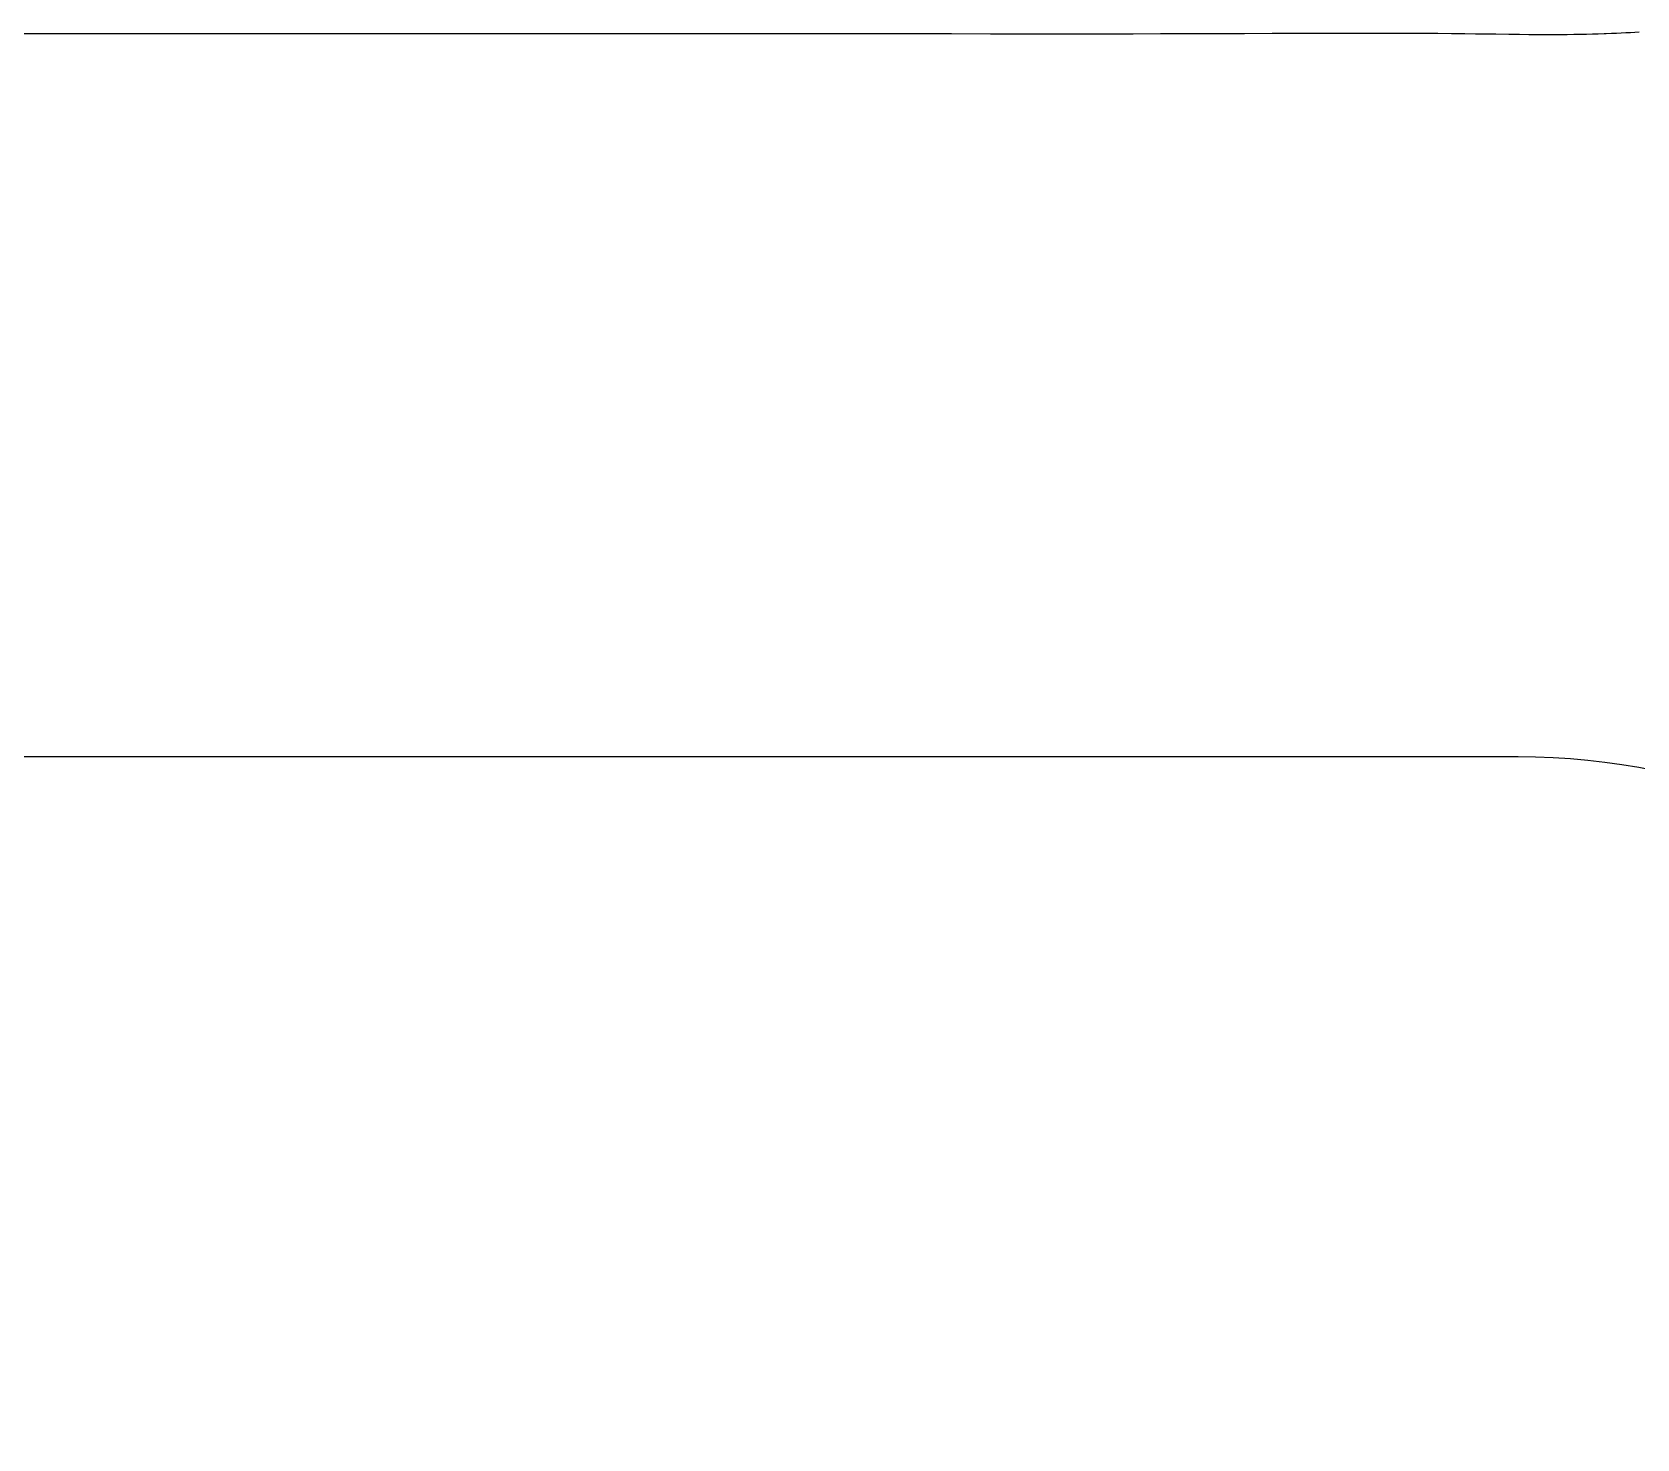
# Model space of a CAD drawing. Header units: millimetres. Extents: x -9 to 276, y -90 to 14.
# Drawn here: x 0.753 to 5.637, y 4.975 to 9.256 of the extents above; entities that cross this region are included whole.
import ezdxf

# ---------------------------------------------------------------- set-up
doc = ezdxf.new("R2010")
doc.units = ezdxf.units.MM
doc.layers.add('BLACK', color=7, linetype='CONTINUOUS')

msp = doc.modelspace()

# ---------------------------------------------------------------- linework, layer by layer
at = {"layer": 'BLACK', "linetype": 'Continuous'}
for p, q in [((0.948621, 9.249911), (0.339389, 9.249966)), ((1.366942, 9.249925), (0.948621, 9.249911)), ((1.726936, 9.25), (1.366942, 9.249925)), ((2.080313, 9.250135), (1.726936, 9.25)), ((2.256088, 9.250207), (2.080313, 9.250135)), ((2.564637, 9.250305), (2.256088, 9.250207)), ((2.815128, 9.250328), (2.564637, 9.250305)), ((3.034894, 9.250283), (2.815128, 9.250328)), ((3.234728, 9.250173), (3.034894, 9.250283)), ((3.420208, 9.25), (3.234728, 9.250173)), ((3.550703, 9.249838), (3.420208, 9.25)), ((3.669714, 9.249689), (3.550703, 9.249838)), ((3.80323, 9.249559), (3.669714, 9.249689)), ((3.914479, 9.24951), (3.80323, 9.249559)), ((4.013155, 9.249533), (3.914479, 9.24951)), ((4.103423, 9.249624), (4.013155, 9.249533)), ((4.187526, 9.24978), (4.103423, 9.249624)), ((4.266844, 9.25), (4.187526, 9.24978)), ((4.310798, 9.250155), (4.266844, 9.25)), ((4.354753, 9.250328), (4.310798, 9.250155)), ((4.442666, 9.250705), (4.354753, 9.250328)), ((4.526631, 9.251066), (4.442666, 9.250705)), ((4.608325, 9.251376), (4.526631, 9.251066)), ((4.677004, 9.251576), (4.608325, 9.251376)), ((4.738158, 9.251688), (4.677004, 9.251576)), ((4.794217, 9.251721), (4.738158, 9.251688)), ((4.846512, 9.25168), (4.794217, 9.251721)), ((4.89587, 9.251567), (4.846512, 9.25168)), ((4.942845, 9.251386), (4.89587, 9.251567)), ((4.987832, 9.251138), (4.942845, 9.251386)), ((5.031124, 9.250824), (4.987832, 9.251138)), ((5.072948, 9.250444), (5.031124, 9.250824)), ((5.11348, 9.25), (5.072948, 9.250444)), ((5.146129, 9.249589), (5.11348, 9.25)), ((5.178775, 9.249152), (5.146129, 9.249589)), ((5.207363, 9.248768), (5.178775, 9.249152)), ((5.247012, 9.248269), (5.207363, 9.248768)), ((5.279631, 9.247916), (5.247012, 9.248269)), ((5.30841, 9.24767), (5.279631, 9.247916)), ((5.334661, 9.247515), (5.30841, 9.24767)), ((5.359078, 9.247442), (5.334661, 9.247515)), ((5.38208, 9.247447), (5.359078, 9.247442)), ((5.403945, 9.247525), (5.38208, 9.247447)), ((5.424869, 9.247675), (5.403945, 9.247525)), ((5.444994, 9.247895), (5.424869, 9.247675)), ((5.464432, 9.248182), (5.444994, 9.247895)), ((5.483268, 9.248538), (5.464432, 9.248182)), ((5.501572, 9.248959), (5.483268, 9.248538)), ((5.519399, 9.249447), (5.501572, 9.248959)), ((5.536798, 9.25), (5.519399, 9.249447)), ((5.542941, 9.250214), (5.536798, 9.25)), ((5.55905, 9.250827), (5.542941, 9.250214)), ((5.574414, 9.251485), (5.55905, 9.250827)), ((5.589146, 9.252192), (5.574414, 9.251485)), ((5.603334, 9.252948), (5.589146, 9.252192)), ((5.617044, 9.253755), (5.603334, 9.252948)), ((5.630328, 9.254613), (5.617044, 9.253755)), ((5.64323, 9.255524), (5.630328, 9.254613)), ((5.275, 7.05), (-5.275001, 7.05))]:
    msp.add_line(p, q, dxfattribs=at)
at = {"layer": 'BLACK'}
msp.add_arc((5.275, 4.975), 2.075, 0, 90, dxfattribs=at)

doc.saveas('drawing.dxf')
